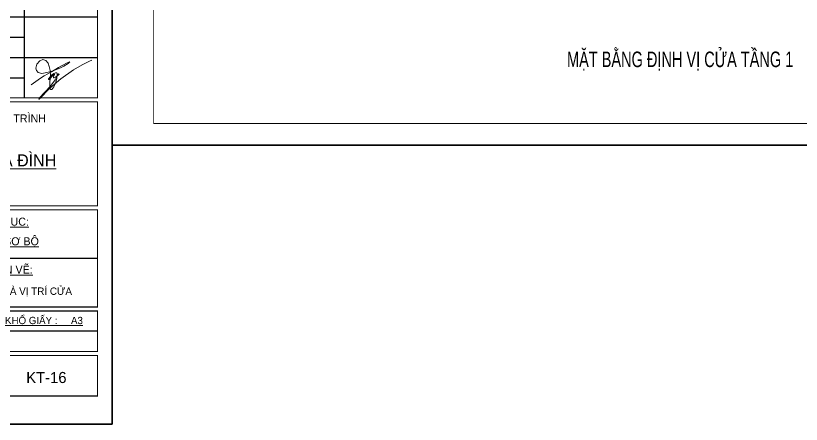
# Model space of a CAD drawing. Header units: inches. Extents: x 274208 to 641690, y -81912 to 129129.
# Drawn here: x 452918 to 465573, y 7786 to 14364 of the extents above; entities that cross this region are included whole.
import ezdxf
from ezdxf.enums import TextEntityAlignment as Align

# ---------------------------------------------------------------- set-up
doc = ezdxf.new("R2010")
doc.units = ezdxf.units.IN
doc.header["$MEASUREMENT"] = 0
for name, color, linetype, lineweight in [('05.Text', 253, 'Continuous', 18), ('10.Text', 254, 'Continuous', 18), ('11.Khung bo', 32, 'Continuous', 50), ('12.Khung', 36, 'Continuous', 25)]:
    doc.layers.add(name, color=color, linetype=linetype, lineweight=lineweight)
doc.layers.add('Tpl_Bound', color=1, linetype='Continuous', plot=False)
doc.styles.add('TT5_Ghi chu 1', font='', dxfattribs={"width": 0.7, "height": 240})
doc.styles.add('VnAvantH', font='')
doc.styles.get('TT5_Ghi chu 1').set_extended_font_data('.VnBlackH')
doc.styles.get('VnAvantH').set_extended_font_data('.VnAvantH')

# ---------------------------------------------------------------- blocks, each defined once
blk = doc.blocks.new('100')
at = {"layer": '05.Text', "color": 1}
blk.add_lwpolyline([(1899575, -937551), (1899804, -937384), (1899898, -937322), (1900076, -937228), (1900253, -937123), (1900467, -937003), (1900530, -936977), (1900488, -937019), (1900384, -937087), (1900285, -937139), (1900132, -937194), (1900034, -937228), (1899924, -937254), (1899841, -937269), (1899747, -937243), (1899705, -937196), (1899689, -937134), (1899716, -937034), (1899789, -936956), (1899862, -936920), (1899935, -936946), (1899992, -937014), (1900024, -937092), (1900045, -937196), (1900050, -937322), (1900039, -937473), (1900039, -937577), (1900039, -937640), (1900060, -937661), (1900086, -937661), (1900133, -937598), (1900175, -937504), (1900206, -937395), (1900222, -937311), (1900222, -937275), (1900206, -937254), (1900175, -937249), (1900139, -937264), (1900086, -937301), (1900003, -937400), (1900003, -937416), (1900018, -937416), (1900118, -937306), (1900144, -937285), (1900150, -937293), (1900128, -937353), (1900128, -937374), (1900144, -937379), (1900180, -937358), (1900243, -937306), (1900264, -937290), (1900253, -937276), (1900234, -937290), (1900219, -937326), (1900170, -937426), (1900050, -937577), (1899773, -937880), (1899763, -937901), (1899773, -937901), (1900039, -937630), (1900306, -937400), (1900624, -937175), (1900833, -937050), (1901016, -936961), (1901073, -936940), (1901073, -936940)], dxfattribs=at)
at = {"layer": '11.Khung bo', "const_width": 26.7}
for points in [[(1860913, -945240), (1860913, -916940), (1896063, -916940), (1896063, -945240)], [(1896213, -937871), (1901213, -937871), (1901213, -930871), (1896213, -930871)], [(1896213, -940540), (1901213, -940540), (1901213, -937971), (1896213, -937971)], [(1896213, -943040), (1901213, -943040), (1901213, -940640), (1896213, -940640)], [(1896213, -944140), (1901213, -944140), (1901213, -943140), (1896213, -943140)], [(1896213, -945240), (1901213, -945240), (1901213, -944240), (1896213, -944240)]]:
    blk.add_lwpolyline(points, close=True, dxfattribs=at)
at = {"layer": '12.Khung'}
for p, q in [((1899399, -930871), (1899399, -937871)), ((1896213, -935871), (1901213, -935871)), ((1896213, -936371), (1899399, -936371)), ((1896213, -936871), (1901213, -936871)), ((1896213, -937371), (1899399, -937371)), ((1901213, -941840), (1896213, -941840)), ((1901213, -943640), (1896213, -943640))]:
    blk.add_line(p, q, dxfattribs=at)
at = {"layer": '12.Khung', "color": 1}
blk.add_lwpolyline([(1901579, -945940), (1901579, -916240), (1859580, -916240), (1859580, -945940)], close=True, dxfattribs=at)
at = {"layer": '05.Text', "style": 'VnAvantH'}
for s, height, p in [('tªn C¤NG TR×NH', 198, (1897662, -938477)), ('%%UNHµ ë GIA §×NH', 297, (1897032, -939564)), ('%%Uh¹ng môc:', 198, (1898005, -941030)), ('%%Ub¶n vÏ s¬ bé', 198, (1897861, -941515)), ('%%Utªn b¶n vÏ:', 198, (1897966, -942216)), ('%%UKHæ GIÊY :     A3', 180, (1898928, -943464))]:
    blk.add_text(s, height=height, dxfattribs=at).set_placement(p)

msp = doc.modelspace()

# ---------------------------------------------------------------- linework, layer by layer
at = {"layer": 'Tpl_Bound', "color": 1}
for points in [[(427121.3, 7786.2), (427121.3, 27127.3), (454472.3, 27127.3), (454472.3, 7786.2)], [(454472.3, 12277.4), (454472.3, 27127.3), (475472.1, 27127.3), (475472.1, 12277.4)]]:
    msp.add_lwpolyline(points, close=True, dxfattribs=at)

# ---------------------------------------------------------------- block references
at = {"layer": '05.Text'}
for p, xscale, yscale, zscale in [((-783873.5, 623800.8), 0.651219666679623, 0.651219666679623, 0.651219666679623), ((-475317.5, 485247.3), 0.5, 0.5, 0.5)]:
    msp.add_blockref('100', p, dxfattribs=dict(at, xscale=xscale, yscale=yscale, zscale=zscale))

# ---------------------------------------------------------------- texts
at = {"layer": '05.Text', "style": 'TT5_Ghi chu 1', "width": 0.7}
msp.add_text('mÆt b»ng §ÞNH VÞ cöa TÇNG 1', height=250, dxfattribs=at).set_placement((461799.2, 13536.4))
at = {"layer": '10.Text', "style": 'VnAvantH'}
msp.add_text('b¶ng thèng kª vµ vÞ trÝ cöa', height=118.799, dxfattribs=at).set_placement((452587.1, 9934.2), align=Align.MIDDLE)
msp.add_text('KT-16', height=178.2, dxfattribs=at).set_placement((453736.6, 8450.2), align=Align.RIGHT)

doc.saveas('drawing.dxf')
